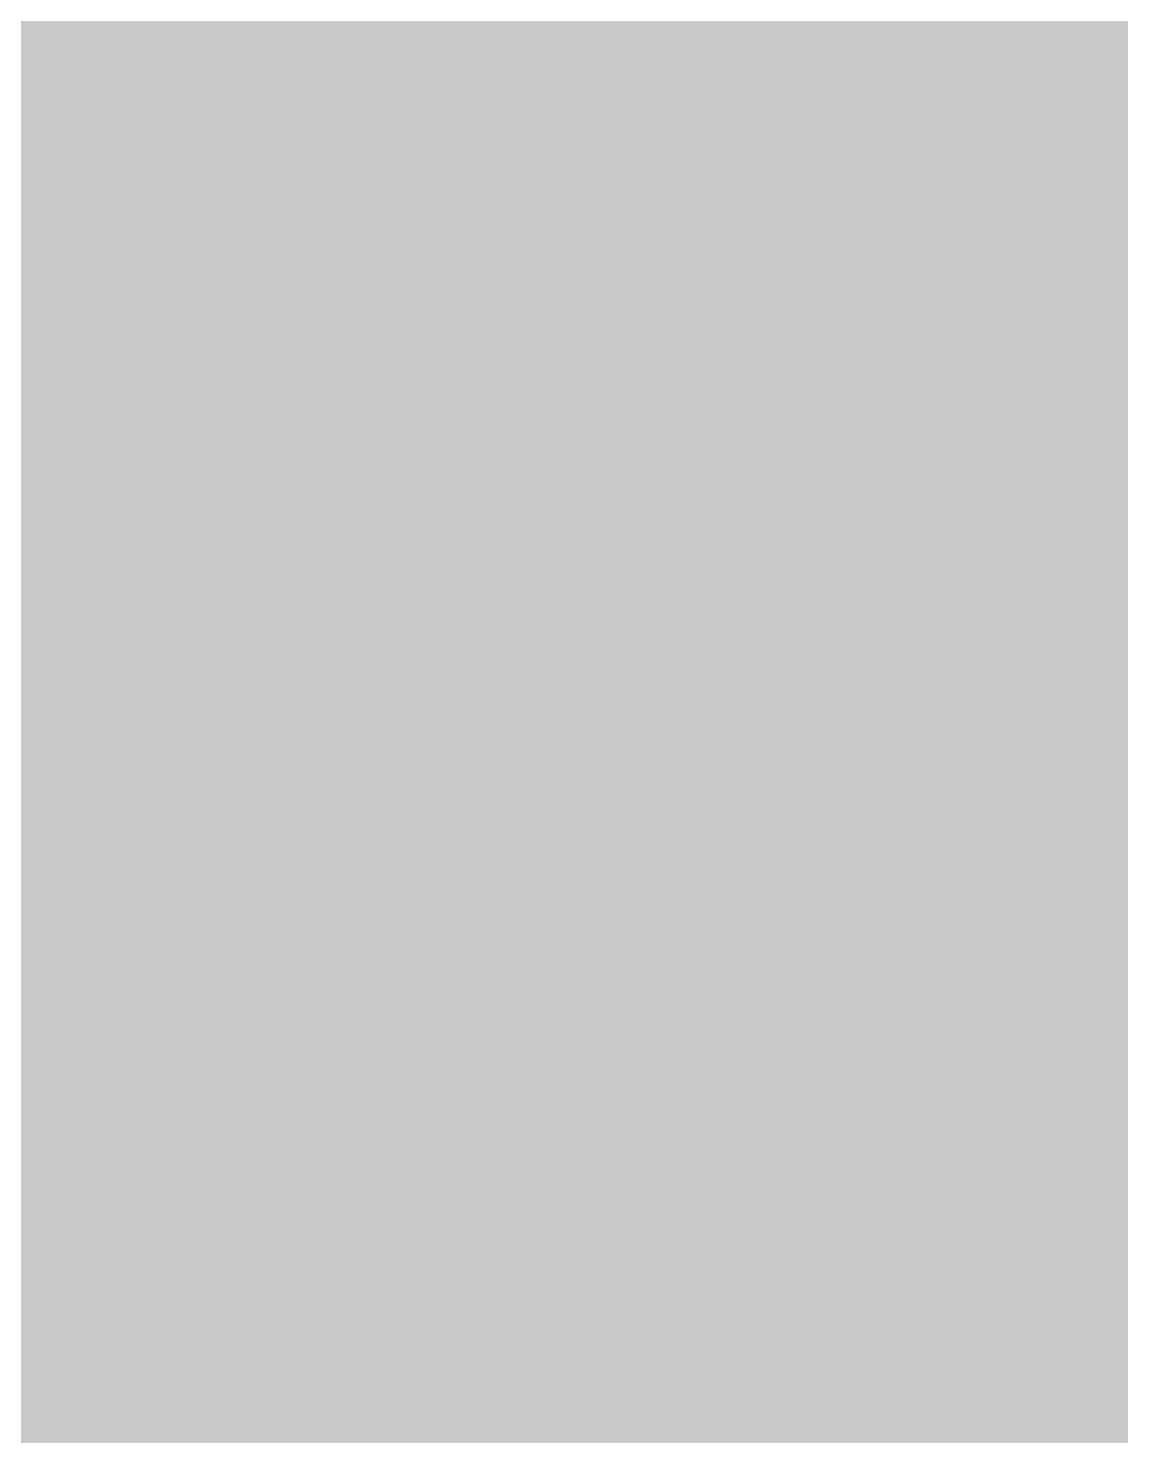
# Model space of a CAD drawing. Header units: millimetres. Extents: x 0 to 212, y 0 to 159.
# Drawn here: x 115.62 to 135.02, y 108.8 to 133.8 of the extents above; entities that cross this region are included whole.
import ezdxf

# ---------------------------------------------------------------- set-up
doc = ezdxf.new("R2010")
doc.units = ezdxf.units.MM

msp = doc.modelspace()

# ---------------------------------------------------------------- hatches: boundary and pattern name
for color, points in [(254, [(14.1633, 0.0536), (13.9878, 0.0533), (13.8125, 0.0559), (13.6373, 0.061), (13.462, 0.0686), (13.2893, 0.0787), (13.114, 0.0914), (12.9413, 0.1041), (12.7686, 0.1219), (12.5959, 0.1397), (12.4231, 0.16), (12.2504, 0.1829), (12.0777, 0.2057), (11.9075, 0.2337), (11.7373, 0.2616), (11.5672, 0.2921), (11.397, 0.3251), (11.2268, 0.3607), (11.0592, 0.3988), (10.8915, 0.4369), (10.7239, 0.4775), (10.5562, 0.5207), (10.3886, 0.5664), (10.2235, 0.6121), (10.0584, 0.6629), (9.8933, 0.7137), (9.7307, 0.7671), (9.5682, 0.8204), (9.4056, 0.8788), (9.2431, 0.9373), (9.083, 0.9982), (8.923, 1.0617), (8.763, 1.1252), (8.6055, 1.1938), (8.4455, 1.2624), (8.2906, 1.331), (8.1331, 1.4046), (7.9781, 1.4783), (7.8232, 1.5545), (7.6708, 1.6332), (7.5184, 1.7145), (7.366, 1.7958), (7.2161, 1.8796), (7.0663, 1.966), (6.919, 2.0523), (6.7716, 2.1438), (6.6243, 2.2352), (6.4795, 2.3266), (6.3348, 2.4232), (6.19, 2.5197), (6.0477, 2.6187), (5.908, 2.7178), (5.7683, 2.8194), (5.6286, 2.9235), (5.4915, 3.0302), (5.3543, 3.1369), (5.2197, 3.2461), (5.0851, 3.3579), (4.953, 3.4722), (4.8209, 3.5865), (4.6914, 3.7033), (4.5644, 3.8202), (4.4348, 3.9395), (4.3104, 4.0615), (4.1859, 4.1859), (4.0615, 4.3104), (3.9395, 4.4348), (3.8202, 4.5618), (3.7033, 4.6914), (3.5865, 4.8209), (3.4722, 4.953), (3.3579, 5.0851), (3.2487, 5.2197), (3.1369, 5.3543), (3.0302, 5.4915), (2.9235, 5.6286), (2.8194, 5.7683), (2.7178, 5.908), (2.6187, 6.0477), (2.5197, 6.19), (2.4232, 6.3348), (2.3266, 6.477), (2.2352, 6.6243), (2.1438, 6.7691), (2.0523, 6.919), (1.966, 7.0663), (1.8796, 7.2161), (1.7958, 7.366), (1.7145, 7.5184), (1.6332, 7.6708), (1.5545, 7.8232), (1.4783, 7.9781), (1.4046, 8.1331), (1.331, 8.2906), (1.2598, 8.4455), (1.1913, 8.603), (1.1252, 8.763), (1.0592, 8.923), (0.9982, 9.083), (0.9373, 9.2431), (0.8763, 9.4056), (0.8204, 9.5682), (0.7645, 9.7307), (0.7112, 9.8933), (0.6604, 10.0584), (0.6121, 10.2235), (0.5639, 10.3911), (0.5207, 10.5562), (0.4775, 10.7239), (0.4343, 10.8915), (0.3962, 11.0592), (0.3607, 11.2268), (0.3251, 11.397), (0.2921, 11.5672), (0.2616, 11.7373), (0.2311, 11.9075), (0.2057, 12.0802), (0.1803, 12.2504), (0.1575, 12.4231), (0.1372, 12.5959), (0.1194, 12.7686), (0.1041, 12.9413), (0.0889, 13.1166), (0.0787, 13.2893), (0.0686, 13.4645), (0.061, 13.6373), (0.0559, 13.8125), (0.0508, 13.9878), (0.0508, 14.163), (0.0522, 144.6925), (0.0508, 144.8664), (0.0559, 145.0416), (0.061, 145.2169), (0.0686, 145.3896), (0.0787, 145.5649), (0.0889, 145.7376), (0.1041, 145.9128), (0.1194, 146.0856), (0.1372, 146.2583), (0.1575, 146.431), (0.1803, 146.6037), (0.2057, 146.7739), (0.2311, 146.9466), (0.2616, 147.1168), (0.2921, 147.287), (0.3251, 147.4572), (0.3607, 147.6248), (0.3962, 147.795), (0.4343, 147.9626), (0.4775, 148.1303), (0.5207, 148.2979), (0.5639, 148.463), (0.6121, 148.6281), (0.6604, 148.7932), (0.7112, 148.9583), (0.7645, 149.1234), (0.8204, 149.286), (0.8763, 149.4485), (0.9373, 149.6111), (0.9982, 149.7711), (1.0592, 149.9311), (1.1252, 150.0911), (1.1913, 150.2486), (1.2598, 150.4061), (1.331, 150.5636), (1.4046, 150.7185), (1.4783, 150.876), (1.5545, 151.0284), (1.6332, 151.1833), (1.7145, 151.3357), (1.7958, 151.4856), (1.8796, 151.638), (1.966, 151.7879), (2.0523, 151.9352), (2.1438, 152.0825), (2.2352, 152.2298), (2.3266, 152.3746), (2.4232, 152.5194), (2.5197, 152.6616), (2.6187, 152.8039), (2.7178, 152.9461), (2.8194, 153.0858), (2.9235, 153.2255), (3.0302, 153.3627), (3.1369, 153.4973), (3.2487, 153.6344), (3.3579, 153.7665), (3.4722, 153.8986), (3.5865, 154.0307), (3.7033, 154.1602), (3.8202, 154.2898), (3.9395, 154.4168), (4.0615, 154.5438), (4.1859, 154.6682), (4.3104, 154.7901), (4.4348, 154.9121), (4.5644, 155.034), (4.6914, 155.1508), (4.8209, 155.2677), (4.953, 155.382), (5.0851, 155.4937), (5.2197, 155.6055), (5.3543, 155.7147), (5.4915, 155.8239), (5.6286, 155.9281), (5.7683, 156.0322), (5.908, 156.1338), (6.0477, 156.2354), (6.19, 156.3345), (6.3348, 156.431), (6.4795, 156.525), (6.6243, 156.6189), (6.7716, 156.7104), (6.919, 156.7993), (7.0663, 156.8882), (7.2161, 156.9745), (7.366, 157.0584), (7.5184, 157.1396), (7.6708, 157.2209), (7.8232, 157.2971), (7.9781, 157.3733), (8.1331, 157.4495), (8.2906, 157.5206), (8.4455, 157.5918), (8.6055, 157.6603), (8.763, 157.7289), (8.923, 157.7924), (9.083, 157.8559), (9.2431, 157.9169), (9.4056, 157.9753), (9.5682, 158.0337), (9.7307, 158.0871), (9.8933, 158.1404), (10.0584, 158.1912), (10.2235, 158.242), (10.3886, 158.2877), (10.5562, 158.3334), (10.7239, 158.3766), (10.8915, 158.4173), (11.0592, 158.4579), (11.2268, 158.4935), (11.397, 158.529), (11.5672, 158.562), (11.7373, 158.5925), (11.9075, 158.6205), (12.0777, 158.6484), (12.2504, 158.6713), (12.4231, 158.6941), (12.5959, 158.7144), (12.7686, 158.7322), (12.9413, 158.75), (13.114, 158.7627), (13.2893, 158.7754), (13.462, 158.7856), (13.6373, 158.7932), (13.8125, 158.7983), (13.9878, 158.8008), (14.163, 158.8033), (197.6078, 158.8036), (197.7822, 158.8008), (197.9574, 158.7983), (198.1327, 158.7932), (198.3054, 158.7856), (198.4807, 158.7754), (198.6534, 158.7627), (198.8287, 158.75), (199.0014, 158.7322), (199.1741, 158.7144), (199.3468, 158.6941), (199.5195, 158.6713), (199.6897, 158.6484), (199.8624, 158.6205), (200.0326, 158.5925), (200.2028, 158.562), (200.373, 158.529), (200.5432, 158.4935), (200.7108, 158.4579), (200.8784, 158.4173), (201.0461, 158.3766), (201.2137, 158.3334), (201.3788, 158.2877), (201.5465, 158.242), (201.7116, 158.1912), (201.8767, 158.1404), (202.0392, 158.0871), (202.2018, 158.0337), (202.3643, 157.9753), (202.5269, 157.9169), (202.6869, 157.8559), (202.8469, 157.7924), (203.007, 157.7289), (203.167, 157.6603), (203.3245, 157.5918), (203.4794, 157.5206), (203.6369, 157.4495), (203.7918, 157.3733), (203.9468, 157.2971), (204.0992, 157.2209), (204.2516, 157.1396), (204.404, 157.0584), (204.5538, 156.9745), (204.7037, 156.8882), (204.8535, 156.7993), (205.0009, 156.7104), (205.1456, 156.6189), (205.293, 156.525), (205.4352, 156.431), (205.58, 156.3345), (205.7222, 156.2354), (205.8619, 156.1338), (206.0016, 156.0322), (206.1413, 155.9281), (206.2785, 155.8239), (206.4156, 155.7147), (206.5503, 155.6055), (206.6849, 155.4937), (206.817, 155.382), (206.949, 155.2677), (207.0786, 155.1508), (207.2081, 155.034), (207.3351, 154.9121), (207.4596, 154.7901), (207.584, 154.6682), (207.7085, 154.5438), (207.8304, 154.4168), (207.9498, 154.2898), (208.0666, 154.1602), (208.1835, 154.0307), (208.2978, 153.8986), (208.4121, 153.7665), (208.5238, 153.6344), (208.6331, 153.4973), (208.7397, 153.3627), (208.8464, 153.2255), (208.9506, 153.0858), (209.0522, 152.9461), (209.1512, 152.8039), (209.2503, 152.6616), (209.3468, 152.5194), (209.4433, 152.3746), (209.5348, 152.2298), (209.6262, 152.0825), (209.7176, 151.9352), (209.804, 151.7879), (209.8904, 151.638), (209.9742, 151.4856), (210.0555, 151.3357), (210.1367, 151.1833), (210.2155, 151.0284), (210.2917, 150.876), (210.3653, 150.7185), (210.439, 150.5636), (210.5076, 150.4061), (210.5762, 150.2486), (210.6447, 150.0911), (210.7082, 149.9311), (210.7717, 149.7711), (210.8327, 149.6111), (210.8911, 149.4485), (210.9495, 149.286), (211.0029, 149.1234), (211.0562, 148.9583), (211.107, 148.7932), (211.1578, 148.6281), (211.2035, 148.463), (211.2493, 148.2979), (211.2924, 148.1303), (211.3331, 147.9626), (211.3712, 147.795), (211.4093, 147.6248), (211.4448, 147.4572), (211.4779, 147.287), (211.5083, 147.1168), (211.5363, 146.9466), (211.5642, 146.7739), (211.5871, 146.6037), (211.6099, 146.431), (211.6303, 146.2583), (211.648, 146.0856), (211.6658, 145.9128), (211.6785, 145.7376), (211.6912, 145.5649), (211.7014, 145.3896), (211.709, 145.2169), (211.7141, 145.0416), (211.7166, 144.8664), (211.7166, 144.6911), (211.7189, 14.1647), (211.7166, 13.9878), (211.7141, 13.8125), (211.709, 13.6373), (211.7014, 13.4645), (211.6912, 13.2893), (211.6785, 13.1166), (211.6658, 12.9413), (211.648, 12.7686), (211.6303, 12.5959), (211.6099, 12.4231), (211.5871, 12.2504), (211.5642, 12.0802), (211.5363, 11.9075), (211.5083, 11.7373), (211.4779, 11.5672), (211.4448, 11.397), (211.4093, 11.2268), (211.3712, 11.0592), (211.3331, 10.8915), (211.2924, 10.7239), (211.2493, 10.5562), (211.2035, 10.3911), (211.1578, 10.2235), (211.107, 10.0584), (211.0562, 9.8933), (211.0029, 9.7307), (210.9495, 9.5682), (210.8911, 9.4056), (210.8327, 9.2431), (210.7717, 9.083), (210.7082, 8.923), (210.6447, 8.763), (210.5762, 8.603), (210.5076, 8.4455), (210.439, 8.2906), (210.3653, 8.1331), (210.2917, 7.9781), (210.2155, 7.8232), (210.1367, 7.6708), (210.0555, 7.5184), (209.9742, 7.366), (209.8904, 7.2161), (209.804, 7.0663), (209.7176, 6.919), (209.6262, 6.7691), (209.5348, 6.6243), (209.4433, 6.477), (209.3468, 6.3348), (209.2503, 6.19), (209.1512, 6.0477), (209.0522, 5.908), (208.9506, 5.7683), (208.8464, 5.6286), (208.7397, 5.4915), (208.6331, 5.3543), (208.5238, 5.2197), (208.4121, 5.0851), (208.2978, 4.953), (208.1835, 4.8209), (208.0666, 4.6914), (207.9498, 4.5618), (207.8304, 4.4348), (207.7085, 4.3104), (207.584, 4.1859), (207.4596, 4.0615), (207.3351, 3.9395), (207.2081, 3.8202), (207.0786, 3.7033), (206.949, 3.5865), (206.817, 3.4722), (206.6849, 3.3579), (206.5503, 3.2461), (206.4156, 3.1369), (206.2785, 3.0302), (206.1413, 2.9235), (206.0016, 2.8194), (205.8619, 2.7178), (205.7222, 2.6187), (205.58, 2.5197), (205.4352, 2.4232), (205.293, 2.3266), (205.1456, 2.2352), (205.0009, 2.1438), (204.8535, 2.0523), (204.7037, 1.966), (204.5538, 1.8796), (204.404, 1.7958), (204.2516, 1.7145), (204.0992, 1.6332), (203.9468, 1.5545), (203.7918, 1.4783), (203.6369, 1.4046), (203.4794, 1.331), (203.3245, 1.2624), (203.167, 1.1938), (203.007, 1.1252), (202.8469, 1.0617), (202.6869, 0.9982), (202.5269, 0.9373), (202.3643, 0.8788), (202.2018, 0.8204), (202.0392, 0.7671), (201.8767, 0.7137), (201.7116, 0.6629), (201.5465, 0.6121), (201.3788, 0.5664), (201.2137, 0.5207), (201.0461, 0.4775), (200.8784, 0.4369), (200.7108, 0.3988), (200.5432, 0.3607), (200.373, 0.3251), (200.2028, 0.2921), (200.0326, 0.2616), (199.8624, 0.2337), (199.6897, 0.2057), (199.5195, 0.1829), (199.3468, 0.16), (199.1741, 0.1397), (199.0014, 0.1219), (198.8287, 0.1041), (198.6534, 0.0914), (198.4807, 0.0787), (198.3054, 0.0686), (198.1327, 0.061), (197.9574, 0.0559), (197.7822, 0.0533), (197.6069, 0.0533)]), (59, [(14.1633, 3.5814), (13.8887, 3.5839), (13.6169, 3.5941), (13.3477, 3.6119), (13.081, 3.6347), (12.8143, 3.6652), (12.5501, 3.7008), (12.2885, 3.7465), (12.0294, 3.7948), (11.7729, 3.8506), (11.5164, 3.9141), (11.2649, 3.9827), (11.016, 4.0564), (10.7671, 4.1351), (10.5232, 4.2215), (10.2819, 4.3129), (10.0432, 4.412), (9.8069, 4.5161), (9.5733, 4.6228), (9.3447, 4.7371), (9.1186, 4.8565), (8.8951, 4.9809), (8.6741, 5.113), (8.4582, 5.2476), (8.2448, 5.3873), (8.0366, 5.5321), (7.8308, 5.682), (7.6276, 5.8369), (7.4295, 5.9969), (7.2365, 6.1595), (7.046, 6.3297), (6.8605, 6.5024), (6.6777, 6.6802), (6.5024, 6.8605), (6.3271, 7.046), (6.1595, 7.2365), (5.9969, 7.432), (5.8369, 7.6302), (5.682, 7.8308), (5.5321, 8.0366), (5.3873, 8.2448), (5.2451, 8.4582), (5.1105, 8.6741), (4.9809, 8.8951), (4.8565, 9.1186), (4.7371, 9.3447), (4.6228, 9.5758), (4.5136, 9.8069), (4.4094, 10.0432), (4.3129, 10.2819), (4.2215, 10.5232), (4.1351, 10.7696), (4.0538, 11.016), (3.9802, 11.2649), (3.9116, 11.5189), (3.8506, 11.7729), (3.7948, 12.0294), (3.744, 12.2911), (3.7008, 12.5527), (3.6627, 12.8143), (3.6322, 13.081), (3.6093, 13.3502), (3.5916, 13.6195), (3.5814, 13.8913), (3.5789, 14.163), (3.58, 144.6925), (3.5814, 144.9654), (3.5916, 145.2347), (3.6093, 145.5064), (3.6322, 145.7731), (3.6627, 146.0398), (3.7008, 146.304), (3.744, 146.5656), (3.7948, 146.8247), (3.8506, 147.0812), (3.9116, 147.3352), (3.9802, 147.5892), (4.0538, 147.8382), (4.1351, 148.0845), (4.2215, 148.3309), (4.3129, 148.5722), (4.4094, 148.811), (4.5136, 149.0472), (4.6228, 149.2783), (4.7371, 149.5095), (4.8565, 149.7355), (4.9809, 149.9591), (5.1105, 150.1775), (5.2451, 150.3959), (5.3873, 150.6093), (5.5321, 150.8176), (5.682, 151.0233), (5.8369, 151.224), (5.9969, 151.4221), (6.1595, 151.6177), (6.3271, 151.8056), (6.5024, 151.9936), (6.6777, 152.1739), (6.8605, 152.3517), (7.046, 152.5245), (7.2365, 152.6946), (7.4295, 152.8572), (7.6276, 153.0172), (7.8308, 153.1722), (8.0366, 153.322), (8.2448, 153.4668), (8.4582, 153.6065), (8.6741, 153.7411), (8.8951, 153.8732), (9.1186, 153.9977), (9.3447, 154.117), (9.5733, 154.2313), (9.8069, 154.3406), (10.0432, 154.4422), (10.2819, 154.5412), (10.5232, 154.6327), (10.7671, 154.719), (11.016, 154.7978), (11.2649, 154.874), (11.5164, 154.9425), (11.7729, 155.0035), (12.0294, 155.0594), (12.2885, 155.1102), (12.5501, 155.1534), (12.8143, 155.1889), (13.081, 155.2194), (13.3477, 155.2448), (13.6169, 155.26), (13.8887, 155.2702), (14.163, 155.2753), (197.6078, 155.2758), (197.8787, 155.2702), (198.1505, 155.26), (198.4197, 155.2448), (198.689, 155.2194), (198.9557, 155.1889), (199.2173, 155.1534), (199.4789, 155.1102), (199.7405, 155.0594), (199.9971, 155.0035), (200.2511, 154.9425), (200.5051, 154.874), (200.754, 154.7978), (201.0004, 154.719), (201.2467, 154.6327), (201.488, 154.5412), (201.7268, 154.4422), (201.963, 154.3406), (202.1942, 154.2313), (202.4253, 154.117), (202.6514, 153.9977), (202.8749, 153.8732), (203.0959, 153.7411), (203.3118, 153.6065), (203.5251, 153.4668), (203.7334, 153.322), (203.9391, 153.1722), (204.1398, 153.0172), (204.3379, 152.8572), (204.5335, 152.6946), (204.724, 152.5245), (204.9094, 152.3517), (205.0898, 152.1739), (205.2676, 151.9936), (205.4403, 151.8056), (205.6105, 151.6177), (205.773, 151.4221), (205.933, 151.224), (206.088, 151.0233), (206.2378, 150.8176), (206.3826, 150.6093), (206.5223, 150.3959), (206.6569, 150.1775), (206.789, 149.9591), (206.9135, 149.7355), (207.0329, 149.5095), (207.1472, 149.2783), (207.2538, 149.0472), (207.358, 148.811), (207.457, 148.5722), (207.5485, 148.3309), (207.6348, 148.0845), (207.7136, 147.8382), (207.7872, 147.5892), (207.8558, 147.3352), (207.9193, 147.0812), (207.9752, 146.8247), (208.0235, 146.5656), (208.0692, 146.304), (208.1047, 146.0398), (208.1352, 145.7731), (208.1581, 145.5064), (208.1759, 145.2347), (208.186, 144.9654), (208.1911, 144.6911), (208.1911, 14.1647), (208.186, 13.8913), (208.1759, 13.6195), (208.1581, 13.3502), (208.1352, 13.081), (208.1047, 12.8143), (208.0692, 12.5527), (208.0235, 12.2911), (207.9752, 12.0294), (207.9193, 11.7729), (207.8558, 11.5189), (207.7872, 11.2649), (207.7136, 11.016), (207.6348, 10.7696), (207.5485, 10.5232), (207.457, 10.2819), (207.358, 10.0432), (207.2538, 9.8069), (207.1472, 9.5758), (207.0329, 9.3447), (206.9135, 9.1186), (206.789, 8.8951), (206.6569, 8.6741), (206.5223, 8.4582), (206.3826, 8.2448), (206.2378, 8.0366), (206.088, 7.8308), (205.933, 7.6302), (205.773, 7.432), (205.6105, 7.2365), (205.4403, 7.046), (205.2676, 6.8605), (205.0898, 6.6802), (204.9094, 6.5024), (204.724, 6.3297), (204.5335, 6.1595), (204.3379, 5.9969), (204.1398, 5.8369), (203.9391, 5.682), (203.7334, 5.5321), (203.5251, 5.3873), (203.3118, 5.2476), (203.0959, 5.113), (202.8749, 4.9809), (202.6514, 4.8565), (202.4253, 4.7371), (202.1942, 4.6228), (201.963, 4.5161), (201.7268, 4.412), (201.488, 4.3129), (201.2467, 4.2215), (201.0004, 4.1351), (200.754, 4.0564), (200.5051, 3.9827), (200.2511, 3.9141), (199.9971, 3.8506), (199.7405, 3.7948), (199.4789, 3.7465), (199.2173, 3.7008), (198.9557, 3.6652), (198.689, 3.6347), (198.4197, 3.6119), (198.1505, 3.5941), (197.8787, 3.5839), (197.6069, 3.5789)]), (254, [(14.1633, 8.8731), (14.0259, 8.8748), (13.8887, 8.8798), (13.7541, 8.8875), (13.622, 8.9002), (13.4874, 8.9154), (13.3553, 8.9332), (13.2258, 8.9535), (13.0962, 8.9789), (12.9667, 9.0068), (12.8397, 9.0373), (12.7127, 9.0729), (12.5882, 9.1084), (12.4663, 9.1491), (12.3419, 9.1923), (12.2225, 9.238), (12.1031, 9.2888), (11.9837, 9.3396), (11.8694, 9.3929), (11.7526, 9.4513), (11.6408, 9.5098), (11.5291, 9.5733), (11.4198, 9.6368), (11.3106, 9.7053), (11.2039, 9.7765), (11.0998, 9.8476), (10.9957, 9.9238), (10.8966, 10), (10.7975, 10.0787), (10.6985, 10.1625), (10.6045, 10.2464), (10.5105, 10.3327), (10.4216, 10.4216), (10.3327, 10.5131), (10.2464, 10.6045), (10.16, 10.701), (10.0787, 10.7975), (10, 10.8966), (9.9212, 10.9982), (9.8476, 11.0998), (9.7739, 11.2039), (9.7053, 11.3106), (9.6368, 11.4198), (9.5707, 11.5291), (9.5098, 11.6408), (9.4488, 11.7551), (9.3929, 11.8694), (9.337, 11.9863), (9.2862, 12.1031), (9.238, 12.2225), (9.1923, 12.3444), (9.1491, 12.4663), (9.1084, 12.5908), (9.0703, 12.7152), (9.0373, 12.8397), (9.0068, 12.9692), (8.9789, 13.0962), (8.9535, 13.2258), (8.9306, 13.3579), (8.9129, 13.4899), (8.8976, 13.622), (8.8849, 13.7566), (8.8773, 13.8913), (8.8722, 14.0259), (8.8697, 14.163), (8.8717, 144.6925), (8.8722, 144.8283), (8.8773, 144.9629), (8.8849, 145.0975), (8.8976, 145.2321), (8.9129, 145.3642), (8.9306, 145.4963), (8.9535, 145.6284), (8.9789, 145.7579), (9.0068, 145.8849), (9.0373, 146.0144), (9.0703, 146.1389), (9.1084, 146.2634), (9.1491, 146.3878), (9.1923, 146.5097), (9.238, 146.6317), (9.2862, 146.751), (9.337, 146.8679), (9.3929, 146.9847), (9.4488, 147.099), (9.5098, 147.2133), (9.5707, 147.3251), (9.6368, 147.4343), (9.7053, 147.5435), (9.7739, 147.6502), (9.8476, 147.7543), (9.9212, 147.8559), (10, 147.9575), (10.0787, 148.0566), (10.16, 148.1531), (10.2464, 148.2496), (10.3327, 148.3411), (10.4216, 148.4325), (10.5105, 148.5214), (10.6045, 148.6078), (10.6985, 148.6916), (10.7975, 148.7754), (10.8966, 148.8542), (10.9957, 148.9304), (11.0998, 149.0066), (11.2039, 149.0777), (11.3106, 149.1488), (11.4198, 149.2174), (11.5291, 149.2809), (11.6408, 149.3444), (11.7526, 149.4028), (11.8694, 149.4612), (11.9837, 149.5146), (12.1031, 149.5679), (12.2225, 149.6162), (12.3419, 149.6619), (12.4663, 149.7051), (12.5882, 149.7457), (12.7127, 149.7813), (12.8397, 149.8168), (12.9667, 149.8473), (13.0962, 149.8752), (13.2258, 149.9006), (13.3553, 149.921), (13.4874, 149.9413), (13.622, 149.9565), (13.7541, 149.9667), (13.8887, 149.9768), (14.0259, 149.9819), (14.163, 149.9819), (197.6078, 149.9842), (197.7441, 149.9819), (197.8787, 149.9768), (198.0133, 149.9667), (198.1479, 149.9565), (198.28, 149.9413), (198.4121, 149.921), (198.5442, 149.9006), (198.6737, 149.8752), (198.8007, 149.8473), (198.9303, 149.8168), (199.0547, 149.7813), (199.1792, 149.7457), (199.3036, 149.7051), (199.4256, 149.6619), (199.5475, 149.6162), (199.6669, 149.5679), (199.7837, 149.5146), (199.9005, 149.4612), (200.0148, 149.4028), (200.1291, 149.3444), (200.2409, 149.2809), (200.3501, 149.2174), (200.4593, 149.1488), (200.566, 149.0777), (200.6702, 149.0066), (200.7718, 148.9304), (200.8734, 148.8542), (200.9724, 148.7754), (201.0689, 148.6916), (201.1655, 148.6078), (201.2569, 148.5214), (201.3483, 148.4325), (201.4372, 148.3411), (201.5236, 148.2496), (201.6074, 148.1531), (201.6912, 148.0566), (201.77, 147.9575), (201.8462, 147.8559), (201.9224, 147.7543), (201.9935, 147.6502), (202.0646, 147.5435), (202.1332, 147.4343), (202.1967, 147.3251), (202.2602, 147.2133), (202.3186, 147.099), (202.377, 146.9847), (202.4304, 146.8679), (202.4812, 146.751), (202.532, 146.6317), (202.5777, 146.5097), (202.6209, 146.3878), (202.6615, 146.2634), (202.6971, 146.1389), (202.7326, 146.0144), (202.7631, 145.8849), (202.7911, 145.7579), (202.8165, 145.6284), (202.8368, 145.4963), (202.8546, 145.3642), (202.8698, 145.2321), (202.8825, 145.0975), (202.8901, 144.9629), (202.8952, 144.8283), (202.8977, 144.6911), (202.8994, 14.1647), (202.8952, 14.0259), (202.8901, 13.8913), (202.8825, 13.7566), (202.8698, 13.622), (202.8546, 13.4899), (202.8368, 13.3579), (202.8165, 13.2258), (202.7911, 13.0962), (202.7631, 12.9692), (202.7326, 12.8397), (202.6971, 12.7152), (202.6615, 12.5908), (202.6209, 12.4663), (202.5777, 12.3444), (202.532, 12.2225), (202.4812, 12.1031), (202.4304, 11.9863), (202.377, 11.8694), (202.3186, 11.7551), (202.2602, 11.6408), (202.1967, 11.5291), (202.1332, 11.4198), (202.0646, 11.3106), (201.9935, 11.2039), (201.9224, 11.0998), (201.8462, 10.9982), (201.77, 10.8966), (201.6912, 10.7975), (201.6074, 10.701), (201.5236, 10.6045), (201.4372, 10.5131), (201.3483, 10.4216), (201.2569, 10.3327), (201.1655, 10.2464), (201.0689, 10.1625), (200.9724, 10.0787), (200.8734, 10), (200.7718, 9.9238), (200.6702, 9.8476), (200.566, 9.7765), (200.4593, 9.7053), (200.3501, 9.6368), (200.2409, 9.5733), (200.1291, 9.5098), (200.0148, 9.4513), (199.9005, 9.3929), (199.7837, 9.3396), (199.6669, 9.2888), (199.5475, 9.238), (199.4256, 9.1923), (199.3036, 9.1491), (199.1792, 9.1084), (199.0547, 9.0729), (198.9303, 9.0373), (198.8007, 9.0068), (198.6737, 8.9789), (198.5442, 8.9535), (198.4121, 8.9332), (198.28, 8.9154), (198.1479, 8.9002), (198.0133, 8.8875), (197.8787, 8.8798), (197.7441, 8.8748), (197.6069, 8.8722)])]:
    msp.add_hatch(color=color).paths.add_polyline_path(points)
h = msp.add_hatch(color=59)
edge = h.paths.add_edge_path()
edge.add_line((125.5808, 113.2664), (125.4354, 113.2662))
edge.add_line((125.4354, 113.2662), (125.2957, 113.2688))
edge.add_line((125.2957, 113.2688), (125.156, 113.2713))
edge.add_line((125.156, 113.2713), (125.0163, 113.2764))
edge.add_line((125.0163, 113.2764), (124.8816, 113.2815))
edge.add_line((124.8816, 113.2815), (124.7445, 113.2891))
edge.add_line((124.7445, 113.2891), (124.6124, 113.2992))
edge.add_line((124.6124, 113.2992), (124.4803, 113.3094))
edge.add_line((124.4803, 113.3094), (124.3508, 113.3221))
edge.add_line((124.3508, 113.3221), (124.2212, 113.3373))
edge.add_line((124.2212, 113.3373), (124.0942, 113.3551))
edge.add_line((124.0942, 113.3551), (123.9698, 113.3754))
edge.add_line((123.9698, 113.3754), (123.8479, 113.3958))
edge.add_line((123.8479, 113.3958), (123.7259, 113.4186))
edge.add_line((123.7259, 113.4186), (123.6066, 113.444))
edge.add_line((123.6066, 113.444), (123.4897, 113.4745))
edge.add_line((123.4897, 113.4745), (123.3729, 113.505))
edge.add_line((123.3729, 113.505), (123.2586, 113.538))
edge.add_line((123.2586, 113.538), (123.1468, 113.5736))
edge.add_line((123.1468, 113.5736), (123.0351, 113.6117))
edge.add_line((123.0351, 113.6117), (122.9284, 113.6548))
edge.add_line((122.9284, 113.6548), (122.8217, 113.698))
edge.add_line((122.8217, 113.698), (122.715, 113.7463))
edge.add_line((122.715, 113.7463), (122.6134, 113.7971))
edge.add_line((122.6134, 113.7971), (122.5118, 113.8504))
edge.add_line((122.5118, 113.8504), (122.4128, 113.9088))
edge.add_line((122.4128, 113.9088), (122.3162, 113.9673))
edge.add_line((122.3162, 113.9673), (122.2223, 114.0308))
edge.add_line((122.2223, 114.0308), (122.1283, 114.0993))
edge.add_line((122.1283, 114.0993), (122.0394, 114.1705))
edge.add_line((122.0394, 114.1705), (121.9505, 114.2441))
edge.add_line((121.9505, 114.2441), (121.8641, 114.3229))
edge.add_line((121.8641, 114.3229), (121.7778, 114.4041))
edge.add_line((121.7778, 114.4041), (121.6965, 114.4905))
edge.add_line((121.6965, 114.4905), (121.6177, 114.5794))
edge.add_line((121.6177, 114.5794), (121.539, 114.6734))
edge.add_line((121.539, 114.6734), (121.4628, 114.7724))
edge.add_line((121.4628, 114.7724), (121.3891, 114.874))
edge.add_line((121.3891, 114.874), (121.318, 114.9807))
edge.add_line((121.318, 114.9807), (121.2494, 115.0925))
edge.add_line((121.2494, 115.0925), (121.1809, 115.2068))
edge.add_line((121.1809, 115.2068), (121.1174, 115.3262))
edge.add_line((121.1174, 115.3262), (121.0539, 115.4506))
edge.add_line((121.0539, 115.4506), (120.9929, 115.5802))
edge.add_line((120.9929, 115.5802), (120.937, 115.7148))
edge.add_line((120.937, 115.7148), (120.8811, 115.8545))
edge.add_line((120.8811, 115.8545), (120.8278, 115.9967))
edge.add_line((120.8278, 115.9967), (120.777, 116.1466))
edge.add_line((120.777, 116.1466), (120.7287, 116.299))
edge.add_line((120.7287, 116.299), (120.683, 116.459))
edge.add_line((120.683, 116.459), (120.6398, 116.6241))
edge.add_line((120.6398, 116.6241), (120.5992, 116.7943))
edge.add_line((120.5992, 116.7943), (120.5586, 116.9695))
edge.add_line((120.5586, 116.9695), (120.523, 117.1499))
edge.add_line((120.523, 117.1499), (120.49, 117.3353))
edge.add_line((120.49, 117.3353), (120.4595, 117.5283))
edge.add_line((120.4595, 117.5283), (120.429, 117.7265))
edge.add_line((120.429, 117.7265), (120.4036, 117.9297))
edge.add_line((120.4036, 117.9297), (120.3808, 118.1405))
edge.add_line((120.3808, 118.1405), (120.3579, 118.3564))
edge.add_line((120.3579, 118.3564), (120.3401, 118.5774))
edge.add_line((120.3401, 118.5774), (120.3249, 118.806))
edge.add_line((120.3249, 118.806), (120.3122, 119.0396))
edge.add_line((120.3122, 119.0396), (120.302, 119.2809))
edge.add_line((120.302, 119.2809), (132.3717, 119.2812))
edge.add_line((132.3717, 119.2812), (132.3717, 121.4931))
edge.add_line((132.3717, 121.4931), (132.3696, 121.76))
edge.add_line((132.3696, 121.76), (132.3645, 122.0241))
edge.add_line((132.3645, 122.0241), (132.3594, 122.2858))
edge.add_line((132.3594, 122.2858), (132.3492, 122.5448))
edge.add_line((132.3492, 122.5448), (132.3365, 122.8014))
edge.add_line((132.3365, 122.8014), (132.3213, 123.0554))
edge.add_line((132.3213, 123.0554), (132.301, 123.3043))
edge.add_line((132.301, 123.3043), (132.2807, 123.5507))
edge.add_line((132.2807, 123.5507), (132.2553, 123.7945))
edge.add_line((132.2553, 123.7945), (132.2273, 124.0358))
edge.add_line((132.2273, 124.0358), (132.1968, 124.272))
edge.add_line((132.1968, 124.272), (132.1613, 124.5057))
edge.add_line((132.1613, 124.5057), (132.1257, 124.7369))
edge.add_line((132.1257, 124.7369), (132.0825, 124.9629))
edge.add_line((132.0825, 124.9629), (132.0394, 125.1864))
edge.add_line((132.0394, 125.1864), (131.9911, 125.4074))
edge.add_line((131.9911, 125.4074), (131.9403, 125.6233))
edge.add_line((131.9403, 125.6233), (131.8844, 125.8367))
edge.add_line((131.8844, 125.8367), (131.826, 126.045))
edge.add_line((131.826, 126.045), (131.7625, 126.2507))
edge.add_line((131.7625, 126.2507), (131.6965, 126.4539))
edge.add_line((131.6965, 126.4539), (131.6279, 126.652))
edge.add_line((131.6279, 126.652), (131.5542, 126.8451))
edge.add_line((131.5542, 126.8451), (131.4755, 127.0356))
edge.add_line((131.4755, 127.0356), (131.3942, 127.2235))
edge.add_line((131.3942, 127.2235), (131.3078, 127.4064))
edge.add_line((131.3078, 127.4064), (131.2189, 127.5842))
edge.add_line((131.2189, 127.5842), (131.125, 127.7595))
edge.add_line((131.125, 127.7595), (131.0259, 127.9296))
edge.add_line((131.0259, 127.9296), (130.9243, 128.0973))
edge.add_line((130.9243, 128.0973), (130.8176, 128.2598))
edge.add_line((130.8176, 128.2598), (130.7059, 128.4173))
edge.add_line((130.7059, 128.4173), (130.5916, 128.5723))
edge.add_line((130.5916, 128.5723), (130.4696, 128.7221))
edge.add_line((130.4696, 128.7221), (130.3477, 128.8694))
edge.add_line((130.3477, 128.8694), (130.2182, 129.0091))
edge.add_line((130.2182, 129.0091), (130.0836, 129.1463))
edge.add_line((130.0836, 129.1463), (129.9464, 129.2809))
edge.add_line((129.9464, 129.2809), (129.8016, 129.4079))
edge.add_line((129.8016, 129.4079), (129.6543, 129.5324))
edge.add_line((129.6543, 129.5324), (129.5019, 129.6518))
edge.add_line((129.5019, 129.6518), (129.3444, 129.7661))
edge.add_line((129.3444, 129.7661), (129.1819, 129.8753))
edge.add_line((129.1819, 129.8753), (129.0142, 129.9794))
edge.add_line((129.0142, 129.9794), (128.8415, 130.081))
edge.add_line((128.8415, 130.081), (128.6637, 130.1775))
edge.add_line((128.6637, 130.1775), (128.4808, 130.2664))
edge.add_line((128.4808, 130.2664), (128.2929, 130.3528))
edge.add_line((128.2929, 130.3528), (128.0998, 130.4341))
edge.add_line((128.0998, 130.4341), (127.9017, 130.5103))
edge.add_line((127.9017, 130.5103), (127.6985, 130.5814))
edge.add_line((127.6985, 130.5814), (127.4877, 130.6474))
edge.add_line((127.4877, 130.6474), (127.2718, 130.7109))
edge.add_line((127.2718, 130.7109), (127.0533, 130.7668))
edge.add_line((127.0533, 130.7668), (126.8273, 130.8176))
edge.add_line((126.8273, 130.8176), (126.5936, 130.8633))
edge.add_line((126.5936, 130.8633), (126.3574, 130.904))
edge.add_line((126.3574, 130.904), (126.1135, 130.9395))
edge.add_line((126.1135, 130.9395), (125.8646, 130.9675))
edge.add_line((125.8646, 130.9675), (125.6106, 130.9929))
edge.add_line((125.6106, 130.9929), (125.349, 131.0132))
edge.add_line((125.349, 131.0132), (125.0823, 131.0259))
edge.add_line((125.0823, 131.0259), (124.8105, 131.0335))
edge.add_line((124.8105, 131.0335), (124.5311, 131.0361))
edge.add_line((124.5311, 131.0361), (124.2771, 131.0335))
edge.add_line((124.2771, 131.0335), (124.0257, 131.0259))
edge.add_line((124.0257, 131.0259), (123.7793, 131.0132))
edge.add_line((123.7793, 131.0132), (123.538, 130.9954))
edge.add_line((123.538, 130.9954), (123.2992, 130.97))
edge.add_line((123.2992, 130.97), (123.0655, 130.9395))
edge.add_line((123.0655, 130.9395), (122.8344, 130.9065))
edge.add_line((122.8344, 130.9065), (122.6083, 130.8659))
edge.add_line((122.6083, 130.8659), (122.3848, 130.8202))
edge.add_line((122.3848, 130.8202), (122.1689, 130.7668))
edge.add_line((122.1689, 130.7668), (121.953, 130.7109))
edge.add_line((121.953, 130.7109), (121.7447, 130.65))
edge.add_line((121.7447, 130.65), (121.5365, 130.5839))
edge.add_line((121.5365, 130.5839), (121.3358, 130.5103))
edge.add_line((121.3358, 130.5103), (121.1377, 130.4315))
edge.add_line((121.1377, 130.4315), (120.9446, 130.3503))
edge.add_line((120.9446, 130.3503), (120.7541, 130.2614))
edge.add_line((120.7541, 130.2614), (120.5687, 130.1674))
edge.add_line((120.5687, 130.1674), (120.3858, 130.0683))
edge.add_line((120.3858, 130.0683), (120.208, 129.9642))
edge.add_line((120.208, 129.9642), (120.0328, 129.8524))
edge.add_line((120.0328, 129.8524), (119.8626, 129.7381))
edge.add_line((119.8626, 129.7381), (119.6975, 129.6187))
edge.add_line((119.6975, 129.6187), (119.5349, 129.4917))
edge.add_line((119.5349, 129.4917), (119.3775, 129.3622))
edge.add_line((119.3775, 129.3622), (119.2251, 129.225))
edge.add_line((119.2251, 129.225), (119.0752, 129.0828))
edge.add_line((119.0752, 129.0828), (118.9279, 128.938))
edge.add_line((118.9279, 128.938), (118.7882, 128.7856))
edge.add_line((118.7882, 128.7856), (118.6485, 128.6281))
edge.add_line((118.6485, 128.6281), (118.5164, 128.4656))
edge.add_line((118.5164, 128.4656), (118.3869, 128.2979))
edge.add_line((118.3869, 128.2979), (118.2599, 128.1227))
edge.add_line((118.2599, 128.1227), (118.1379, 127.9449))
edge.add_line((118.1379, 127.9449), (118.0211, 127.762))
edge.add_line((118.0211, 127.762), (117.9068, 127.574))
edge.add_line((117.9068, 127.574), (117.7976, 127.3785))
edge.add_line((117.7976, 127.3785), (117.6909, 127.1803))
edge.add_line((117.6909, 127.1803), (117.5893, 126.9746))
edge.add_line((117.5893, 126.9746), (117.4928, 126.7638))
edge.add_line((117.4928, 126.7638), (117.3988, 126.5504))
edge.add_line((117.3988, 126.5504), (117.3074, 126.3294))
edge.add_line((117.3074, 126.3294), (117.2235, 126.1034))
edge.add_line((117.2235, 126.1034), (117.1397, 125.8748))
edge.add_line((117.1397, 125.8748), (117.0635, 125.6386))
edge.add_line((117.0635, 125.6386), (116.9899, 125.3973))
edge.add_line((116.9899, 125.3973), (116.9187, 125.1509))
edge.add_line((116.9187, 125.1509), (116.8527, 124.8994))
edge.add_line((116.8527, 124.8994), (116.7917, 124.6429))
edge.add_line((116.7917, 124.6429), (116.7333, 124.3813))
edge.add_line((116.7333, 124.3813), (116.68, 124.1146))
edge.add_line((116.68, 124.1146), (116.6317, 123.8402))
edge.add_line((116.6317, 123.8402), (116.5835, 123.5634))
edge.add_line((116.5835, 123.5634), (116.5428, 123.2814))
edge.add_line((116.5428, 123.2814), (116.5047, 122.9944))
edge.add_line((116.5047, 122.9944), (116.4717, 122.6998))
edge.add_line((116.4717, 122.6998), (116.4412, 122.4026))
edge.add_line((116.4412, 122.4026), (116.4158, 122.1003))
edge.add_line((116.4158, 122.1003), (116.393, 121.7905))
edge.add_line((116.393, 121.7905), (116.3752, 121.478))
edge.add_line((116.3752, 121.478), (116.3625, 121.1605))
edge.add_line((116.3625, 121.1605), (116.3523, 120.8354))
edge.add_line((116.3523, 120.8354), (116.3447, 120.5078))
edge.add_line((116.3447, 120.5078), (116.3447, 120.1725))
edge.add_line((116.3447, 120.1725), (116.3472, 119.7966))
edge.add_line((116.3472, 119.7966), (116.3574, 119.4283))
edge.add_line((116.3574, 119.4283), (116.3726, 119.0676))
edge.add_line((116.3726, 119.0676), (116.393, 118.7171))
edge.add_line((116.393, 118.7171), (116.4209, 118.3742))
edge.add_line((116.4209, 118.3742), (116.4539, 118.0414))
edge.add_line((116.4539, 118.0414), (116.4946, 117.7163))
edge.add_line((116.4946, 117.7163), (116.5403, 117.3988))
edge.add_line((116.5403, 117.3988), (116.5911, 117.0915))
edge.add_line((116.5911, 117.0915), (116.647, 116.7917))
edge.add_line((116.647, 116.7917), (116.7079, 116.4996))
edge.add_line((116.7079, 116.4996), (116.774, 116.2152))
edge.add_line((116.774, 116.2152), (116.8476, 115.9408))
edge.add_line((116.8476, 115.9408), (116.9238, 115.6716))
edge.add_line((116.9238, 115.6716), (117.0076, 115.41))
edge.add_line((117.0076, 115.41), (117.094, 115.1585))
edge.add_line((117.094, 115.1585), (117.1854, 114.9121))
edge.add_line((117.1854, 114.9121), (117.2845, 114.6759))
edge.add_line((117.2845, 114.6759), (117.3861, 114.4448))
edge.add_line((117.3861, 114.4448), (117.4928, 114.2213))
edge.add_line((117.4928, 114.2213), (117.602, 114.0054))
edge.add_line((117.602, 114.0054), (117.7163, 113.7971))
edge.add_line((117.7163, 113.7971), (117.8357, 113.5939))
edge.add_line((117.8357, 113.5939), (117.9601, 113.3983))
edge.add_line((117.9601, 113.3983), (118.0871, 113.2103))
edge.add_line((118.0871, 113.2103), (118.2192, 113.03))
edge.add_line((118.2192, 113.03), (118.3564, 112.8522))
edge.add_line((118.3564, 112.8522), (118.4961, 112.6846))
edge.add_line((118.4961, 112.6846), (118.6383, 112.522))
edge.add_line((118.6383, 112.522), (118.7856, 112.3671))
edge.add_line((118.7856, 112.3671), (118.9355, 112.2147))
edge.add_line((118.9355, 112.2147), (119.0879, 112.0724))
edge.add_line((119.0879, 112.0724), (119.2454, 111.9327))
edge.add_line((119.2454, 111.9327), (119.4079, 111.8006))
edge.add_line((119.4079, 111.8006), (119.5705, 111.6762))
edge.add_line((119.5705, 111.6762), (119.7381, 111.5543))
edge.add_line((119.7381, 111.5543), (119.9058, 111.44))
edge.add_line((119.9058, 111.44), (120.0785, 111.3307))
edge.add_line((120.0785, 111.3307), (120.2538, 111.2266))
edge.add_line((120.2538, 111.2266), (120.4316, 111.1275))
edge.add_line((120.4316, 111.1275), (120.6119, 111.0336))
edge.add_line((120.6119, 111.0336), (120.7973, 110.9447))
edge.add_line((120.7973, 110.9447), (120.9827, 110.8608))
edge.add_line((120.9827, 110.8608), (121.1707, 110.7821))
edge.add_line((121.1707, 110.7821), (121.3587, 110.7084))
edge.add_line((121.3587, 110.7084), (121.5517, 110.6373))
edge.add_line((121.5517, 110.6373), (121.7473, 110.5738))
edge.add_line((121.7473, 110.5738), (121.9429, 110.5129))
edge.add_line((121.9429, 110.5129), (122.141, 110.457))
edge.add_line((122.141, 110.457), (122.3391, 110.4062))
edge.add_line((122.3391, 110.4062), (122.5423, 110.3579))
edge.add_line((122.5423, 110.3579), (122.7455, 110.3147))
edge.add_line((122.7455, 110.3147), (122.9487, 110.2766))
edge.add_line((122.9487, 110.2766), (123.1544, 110.2411))
edge.add_line((123.1544, 110.2411), (123.3627, 110.2106))
edge.add_line((123.3627, 110.2106), (123.571, 110.1827))
edge.add_line((123.571, 110.1827), (123.7793, 110.1573))
edge.add_line((123.7793, 110.1573), (123.9901, 110.1369))
edge.add_line((123.9901, 110.1369), (124.2009, 110.1217))
edge.add_line((124.2009, 110.1217), (124.4143, 110.1065))
edge.add_line((124.4143, 110.1065), (124.6251, 110.0963))
edge.add_line((124.6251, 110.0963), (124.8385, 110.0887))
edge.add_line((124.8385, 110.0887), (125.0544, 110.0836))
edge.add_line((125.0544, 110.0836), (125.2677, 110.0836))
edge.add_line((125.2677, 110.0836), (125.3922, 110.0836))
edge.add_line((125.3922, 110.0836), (125.5141, 110.0861))
edge.add_line((125.5141, 110.0861), (125.636, 110.0887))
edge.add_line((125.636, 110.0887), (125.7605, 110.0912))
edge.add_line((125.7605, 110.0912), (125.8824, 110.0963))
edge.add_line((125.8824, 110.0963), (126.0018, 110.1039))
edge.add_line((126.0018, 110.1039), (126.1237, 110.109))
edge.add_line((126.1237, 110.109), (126.2431, 110.1166))
edge.add_line((126.2431, 110.1166), (126.3625, 110.1268))
edge.add_line((126.3625, 110.1268), (126.4818, 110.1369))
edge.add_line((126.4818, 110.1369), (126.6012, 110.1471))
edge.add_line((126.6012, 110.1471), (126.7181, 110.1598))
edge.add_line((126.7181, 110.1598), (126.8374, 110.1725))
edge.add_line((126.8374, 110.1725), (126.9543, 110.1852))
edge.add_line((126.9543, 110.1852), (127.0686, 110.1979))
edge.add_line((127.0686, 110.1979), (127.1854, 110.2131))
edge.add_line((127.1854, 110.2131), (127.2997, 110.2309))
edge.add_line((127.2997, 110.2309), (127.414, 110.2462))
edge.add_line((127.414, 110.2462), (127.5283, 110.2639))
edge.add_line((127.5283, 110.2639), (127.6401, 110.2817))
edge.add_line((127.6401, 110.2817), (127.7544, 110.2995))
edge.add_line((127.7544, 110.2995), (127.8636, 110.3198))
edge.add_line((127.8636, 110.3198), (127.9754, 110.3401))
edge.add_line((127.9754, 110.3401), (128.0846, 110.3605))
edge.add_line((128.0846, 110.3605), (128.1938, 110.3833))
edge.add_line((128.1938, 110.3833), (128.303, 110.4036))
edge.add_line((128.303, 110.4036), (128.4097, 110.4265))
edge.add_line((128.4097, 110.4265), (128.5164, 110.4494))
edge.add_line((128.5164, 110.4494), (128.6231, 110.4748))
edge.add_line((128.6231, 110.4748), (128.7272, 110.4976))
edge.add_line((128.7272, 110.4976), (128.8313, 110.523))
edge.add_line((128.8313, 110.523), (128.9355, 110.5484))
edge.add_line((128.9355, 110.5484), (129.0371, 110.5738))
edge.add_line((129.0371, 110.5738), (129.1387, 110.5992))
edge.add_line((129.1387, 110.5992), (129.2403, 110.6272))
edge.add_line((129.2403, 110.6272), (129.3393, 110.6551))
edge.add_line((129.3393, 110.6551), (129.4384, 110.6805))
edge.add_line((129.4384, 110.6805), (129.5349, 110.7084))
edge.add_line((129.5349, 110.7084), (129.6314, 110.7364))
edge.add_line((129.6314, 110.7364), (129.728, 110.7643))
edge.add_line((129.728, 110.7643), (129.8219, 110.7948))
edge.add_line((129.8219, 110.7948), (129.9159, 110.8227))
edge.add_line((129.9159, 110.8227), (130.0074, 110.8507))
edge.add_line((130.0074, 110.8507), (130.0988, 110.8812))
edge.add_line((130.0988, 110.8812), (130.1877, 110.9091))
edge.add_line((130.1877, 110.9091), (130.2791, 110.9396))
edge.add_line((130.2791, 110.9396), (130.3655, 110.9701))
edge.add_line((130.3655, 110.9701), (130.4519, 111.0005))
edge.add_line((130.4519, 111.0005), (130.5382, 111.031))
edge.add_line((130.5382, 111.031), (130.622, 111.059))
edge.add_line((130.622, 111.059), (130.7059, 111.0894))
edge.add_line((130.7059, 111.0894), (130.7871, 111.1199))
edge.add_line((130.7871, 111.1199), (130.8684, 111.1504))
edge.add_line((130.8684, 111.1504), (130.9472, 111.1809))
edge.add_line((130.9472, 111.1809), (131.0259, 111.2114))
edge.add_line((131.0259, 111.2114), (131.1046, 111.2418))
edge.add_line((131.1046, 111.2418), (131.1783, 111.2723))
edge.add_line((131.1783, 111.2723), (131.2545, 111.3028))
edge.add_line((131.2545, 111.3028), (131.3256, 111.3333))
edge.add_line((131.3256, 111.3333), (131.3993, 111.3612))
edge.add_line((131.3993, 111.3612), (131.4679, 111.3917))
edge.add_line((131.4679, 111.3917), (131.539, 111.4222))
edge.add_line((131.539, 111.4222), (131.605, 111.4501))
edge.add_line((131.605, 111.4501), (131.6711, 111.4806))
edge.add_line((131.6711, 111.4806), (130.4699, 114.3536))
edge.add_line((130.4699, 114.3536), (130.396, 114.3229))
edge.add_line((130.396, 114.3229), (130.3223, 114.2949))
edge.add_line((130.3223, 114.2949), (130.2512, 114.267))
edge.add_line((130.2512, 114.267), (130.1775, 114.2365))
edge.add_line((130.1775, 114.2365), (130.1039, 114.2086))
edge.add_line((130.1039, 114.2086), (130.0302, 114.1832))
edge.add_line((130.0302, 114.1832), (129.9566, 114.1552))
edge.add_line((129.9566, 114.1552), (129.8829, 114.1273))
edge.add_line((129.8829, 114.1273), (129.8092, 114.0993))
edge.add_line((129.8092, 114.0993), (129.7356, 114.0739))
edge.add_line((129.7356, 114.0739), (129.6619, 114.046))
edge.add_line((129.6619, 114.046), (129.5883, 114.0206))
edge.add_line((129.5883, 114.0206), (129.5146, 113.9952))
edge.add_line((129.5146, 113.9952), (129.4384, 113.9698))
edge.add_line((129.4384, 113.9698), (129.3647, 113.9444))
edge.add_line((129.3647, 113.9444), (129.2911, 113.919))
edge.add_line((129.2911, 113.919), (129.2149, 113.8961))
edge.add_line((129.2149, 113.8961), (129.1412, 113.8707))
edge.add_line((129.1412, 113.8707), (129.065, 113.8479))
edge.add_line((129.065, 113.8479), (128.9914, 113.825))
edge.add_line((128.9914, 113.825), (128.9152, 113.8022))
edge.add_line((128.9152, 113.8022), (128.8415, 113.7793))
edge.add_line((128.8415, 113.7793), (128.7653, 113.7564))
edge.add_line((128.7653, 113.7564), (128.6891, 113.7361))
edge.add_line((128.6891, 113.7361), (128.6154, 113.7133))
edge.add_line((128.6154, 113.7133), (128.5392, 113.6929))
edge.add_line((128.5392, 113.6929), (128.463, 113.6726))
edge.add_line((128.463, 113.6726), (128.3868, 113.6523))
edge.add_line((128.3868, 113.6523), (128.3106, 113.632))
edge.add_line((128.3106, 113.632), (128.2344, 113.6117))
edge.add_line((128.2344, 113.6117), (128.1582, 113.5939))
edge.add_line((128.1582, 113.5939), (128.082, 113.5761))
edge.add_line((128.082, 113.5761), (128.0058, 113.5583))
edge.add_line((128.0058, 113.5583), (127.9296, 113.5405))
edge.add_line((127.9296, 113.5405), (127.8534, 113.5228))
edge.add_line((127.8534, 113.5228), (127.7747, 113.5075))
edge.add_line((127.7747, 113.5075), (127.6985, 113.4897))
edge.add_line((127.6985, 113.4897), (127.6223, 113.4745))
edge.add_line((127.6223, 113.4745), (127.5436, 113.4593))
edge.add_line((127.5436, 113.4593), (127.4674, 113.444))
edge.add_line((127.4674, 113.444), (127.3912, 113.4313))
edge.add_line((127.3912, 113.4313), (127.3124, 113.4186))
edge.add_line((127.3124, 113.4186), (127.2362, 113.4034))
edge.add_line((127.2362, 113.4034), (127.1575, 113.3932))
edge.add_line((127.1575, 113.3932), (127.0787, 113.3805))
edge.add_line((127.0787, 113.3805), (127.0025, 113.3678))
edge.add_line((127.0025, 113.3678), (126.9238, 113.3577))
edge.add_line((126.9238, 113.3577), (126.8451, 113.3475))
edge.add_line((126.8451, 113.3475), (126.7663, 113.3373))
edge.add_line((126.7663, 113.3373), (126.6876, 113.3297))
edge.add_line((126.6876, 113.3297), (126.6114, 113.3196))
edge.add_line((126.6114, 113.3196), (126.5326, 113.3119))
edge.add_line((126.5326, 113.3119), (126.4539, 113.3043))
edge.add_line((126.4539, 113.3043), (126.3752, 113.2992))
edge.add_line((126.3752, 113.2992), (126.2939, 113.2916))
edge.add_line((126.2939, 113.2916), (126.2151, 113.2865))
edge.add_line((126.2151, 113.2865), (126.1364, 113.2815))
edge.add_line((126.1364, 113.2815), (126.0577, 113.2764))
edge.add_line((126.0577, 113.2764), (125.9789, 113.2738))
edge.add_line((125.9789, 113.2738), (125.8976, 113.2713))
edge.add_line((125.8976, 113.2713), (125.8189, 113.2688))
edge.add_line((125.8189, 113.2688), (125.7402, 113.2662))
edge.add_line((125.7402, 113.2662), (125.6589, 113.2662))
edge.add_line((125.6589, 113.2662), (125.5801, 113.2662))
edge = h.paths.add_edge_path(flags=16)
edge.add_line((124.4547, 127.974), (124.5946, 127.9728))
edge.add_line((124.5946, 127.9728), (124.7318, 127.9677))
edge.add_line((124.7318, 127.9677), (124.8664, 127.9627))
edge.add_line((124.8664, 127.9627), (125.001, 127.955))
edge.add_line((125.001, 127.955), (125.1306, 127.9423))
edge.add_line((125.1306, 127.9423), (125.2576, 127.9296))
edge.add_line((125.2576, 127.9296), (125.382, 127.9144))
edge.add_line((125.382, 127.9144), (125.5039, 127.8966))
edge.add_line((125.5039, 127.8966), (125.6233, 127.8738))
edge.add_line((125.6233, 127.8738), (125.7402, 127.8509))
edge.add_line((125.7402, 127.8509), (125.857, 127.8255))
edge.add_line((125.857, 127.8255), (125.9688, 127.7976))
edge.add_line((125.9688, 127.7976), (126.078, 127.7645))
edge.add_line((126.078, 127.7645), (126.1847, 127.7315))
edge.add_line((126.1847, 127.7315), (126.2888, 127.6934))
edge.add_line((126.2888, 127.6934), (126.3904, 127.6553))
edge.add_line((126.3904, 127.6553), (126.492, 127.6121))
edge.add_line((126.492, 127.6121), (126.5885, 127.5664))
edge.add_line((126.5885, 127.5664), (126.6825, 127.5207))
edge.add_line((126.6825, 127.5207), (126.7765, 127.4674))
edge.add_line((126.7765, 127.4674), (126.8654, 127.414))
edge.add_line((126.8654, 127.414), (126.9543, 127.3581))
edge.add_line((126.9543, 127.3581), (127.0381, 127.2997))
edge.add_line((127.0381, 127.2997), (127.1219, 127.2362))
edge.add_line((127.1219, 127.2362), (127.2032, 127.1702))
edge.add_line((127.2032, 127.1702), (127.2819, 127.1016))
edge.add_line((127.2819, 127.1016), (127.3581, 127.0305))
edge.add_line((127.3581, 127.0305), (127.4318, 126.9543))
edge.add_line((127.4318, 126.9543), (127.5029, 126.8781))
edge.add_line((127.5029, 126.8781), (127.5715, 126.7968))
edge.add_line((127.5715, 126.7968), (127.6375, 126.7104))
edge.add_line((127.6375, 126.7104), (127.7036, 126.6241))
edge.add_line((127.7036, 126.6241), (127.7671, 126.5326))
edge.add_line((127.7671, 126.5326), (127.8255, 126.4387))
edge.add_line((127.8255, 126.4387), (127.8839, 126.3421))
edge.add_line((127.8839, 126.3421), (127.9398, 126.2405))
edge.add_line((127.9398, 126.2405), (127.9931, 126.1364))
edge.add_line((127.9931, 126.1364), (128.0465, 126.0297))
edge.add_line((128.0465, 126.0297), (128.0947, 125.918))
edge.add_line((128.0947, 125.918), (128.143, 125.8037))
edge.add_line((128.143, 125.8037), (128.1887, 125.6868))
edge.add_line((128.1887, 125.6868), (128.2319, 125.5649))
edge.add_line((128.2319, 125.5649), (128.2725, 125.4404))
edge.add_line((128.2725, 125.4404), (128.3106, 125.3134))
edge.add_line((128.3106, 125.3134), (128.3487, 125.1814))
edge.add_line((128.3487, 125.1814), (128.3843, 125.0442))
edge.add_line((128.3843, 125.0442), (128.4173, 124.907))
edge.add_line((128.4173, 124.907), (128.4478, 124.7648))
edge.add_line((128.4478, 124.7648), (128.4757, 124.6175))
edge.add_line((128.4757, 124.6175), (128.5037, 124.4676))
edge.add_line((128.5037, 124.4676), (128.5291, 124.3127))
edge.add_line((128.5291, 124.3127), (128.5519, 124.1552))
edge.add_line((128.5519, 124.1552), (128.5723, 123.9926))
edge.add_line((128.5723, 123.9926), (128.5926, 123.8275))
edge.add_line((128.5926, 123.8275), (128.6104, 123.6599))
edge.add_line((128.6104, 123.6599), (128.6256, 123.4872))
edge.add_line((128.6256, 123.4872), (128.6383, 123.3094))
edge.add_line((128.6383, 123.3094), (128.651, 123.129))
edge.add_line((128.651, 123.129), (128.6612, 122.9436))
edge.add_line((128.6612, 122.9436), (128.6688, 122.7531))
edge.add_line((128.6688, 122.7531), (128.6739, 122.5601))
edge.add_line((128.6739, 122.5601), (128.6789, 122.3645))
edge.add_line((128.6789, 122.3645), (128.6815, 122.1638))
edge.add_line((128.6815, 122.1638), (128.6815, 121.9581))
edge.add_line((128.6815, 121.9581), (120.3413, 121.9588))
edge.add_line((120.3413, 121.9588), (120.3528, 122.174))
edge.add_line((120.3528, 122.174), (120.3655, 122.3848))
edge.add_line((120.3655, 122.3848), (120.3808, 122.5906))
edge.add_line((120.3808, 122.5906), (120.396, 122.7912))
edge.add_line((120.396, 122.7912), (120.4163, 122.9893))
edge.add_line((120.4163, 122.9893), (120.4341, 123.1824))
edge.add_line((120.4341, 123.1824), (120.457, 123.3703))
edge.add_line((120.457, 123.3703), (120.4798, 123.5532))
edge.add_line((120.4798, 123.5532), (120.5052, 123.731))
edge.add_line((120.5052, 123.731), (120.5306, 123.9063))
edge.add_line((120.5306, 123.9063), (120.5611, 124.0765))
edge.add_line((120.5611, 124.0765), (120.589, 124.2416))
edge.add_line((120.589, 124.2416), (120.6221, 124.4041))
edge.add_line((120.6221, 124.4041), (120.6551, 124.5591))
edge.add_line((120.6551, 124.5591), (120.6906, 124.714))
edge.add_line((120.6906, 124.714), (120.7262, 124.8613))
edge.add_line((120.7262, 124.8613), (120.7643, 125.0061))
edge.add_line((120.7643, 125.0061), (120.8049, 125.1458))
edge.add_line((120.8049, 125.1458), (120.8456, 125.283))
edge.add_line((120.8456, 125.283), (120.8888, 125.415))
edge.add_line((120.8888, 125.415), (120.9345, 125.5446))
edge.add_line((120.9345, 125.5446), (120.9802, 125.669))
edge.add_line((120.9802, 125.669), (121.0285, 125.791))
edge.add_line((121.0285, 125.791), (121.0793, 125.9078))
edge.add_line((121.0793, 125.9078), (121.1301, 126.0196))
edge.add_line((121.1301, 126.0196), (121.1834, 126.1288))
edge.add_line((121.1834, 126.1288), (121.2393, 126.2355))
edge.add_line((121.2393, 126.2355), (121.2952, 126.3371))
edge.add_line((121.2952, 126.3371), (121.3536, 126.4361))
edge.add_line((121.3536, 126.4361), (121.4145, 126.5326))
edge.add_line((121.4145, 126.5326), (121.4755, 126.6241))
edge.add_line((121.4755, 126.6241), (121.539, 126.7104))
edge.add_line((121.539, 126.7104), (121.6025, 126.7968))
edge.add_line((121.6025, 126.7968), (121.6711, 126.8781))
edge.add_line((121.6711, 126.8781), (121.7371, 126.9543))
edge.add_line((121.7371, 126.9543), (121.8082, 127.0305))
edge.add_line((121.8082, 127.0305), (121.8794, 127.1016))
edge.add_line((121.8794, 127.1016), (121.953, 127.1702))
edge.add_line((121.953, 127.1702), (122.0292, 127.2362))
edge.add_line((122.0292, 127.2362), (122.1054, 127.2972))
edge.add_line((122.1054, 127.2972), (122.1842, 127.3556))
edge.add_line((122.1842, 127.3556), (122.2629, 127.4115))
edge.add_line((122.2629, 127.4115), (122.3467, 127.4648))
edge.add_line((122.3467, 127.4648), (122.428, 127.5156))
edge.add_line((122.428, 127.5156), (122.5144, 127.5639))
edge.add_line((122.5144, 127.5639), (122.6007, 127.6071))
edge.add_line((122.6007, 127.6071), (122.6896, 127.6477))
edge.add_line((122.6896, 127.6477), (122.7785, 127.6883))
edge.add_line((122.7785, 127.6883), (122.8725, 127.7239))
edge.add_line((122.8725, 127.7239), (122.9639, 127.7569))
edge.add_line((122.9639, 127.7569), (123.0605, 127.7874))
edge.add_line((123.0605, 127.7874), (123.157, 127.8179))
edge.add_line((123.157, 127.8179), (123.256, 127.8433))
edge.add_line((123.256, 127.8433), (123.3576, 127.8661))
edge.add_line((123.3576, 127.8661), (123.4592, 127.8865))
edge.add_line((123.4592, 127.8865), (123.5634, 127.9042))
edge.add_line((123.5634, 127.9042), (123.6675, 127.922))
edge.add_line((123.6675, 127.922), (123.7742, 127.9347))
edge.add_line((123.7742, 127.9347), (123.8834, 127.9474))
edge.add_line((123.8834, 127.9474), (123.9952, 127.9576))
edge.add_line((123.9952, 127.9576), (124.1069, 127.9627))
edge.add_line((124.1069, 127.9627), (124.2212, 127.9677))
edge.add_line((124.2212, 127.9677), (124.3355, 127.9728))
edge.add_line((124.3355, 127.9728), (124.4524, 127.9728))

doc.saveas('drawing.dxf')
